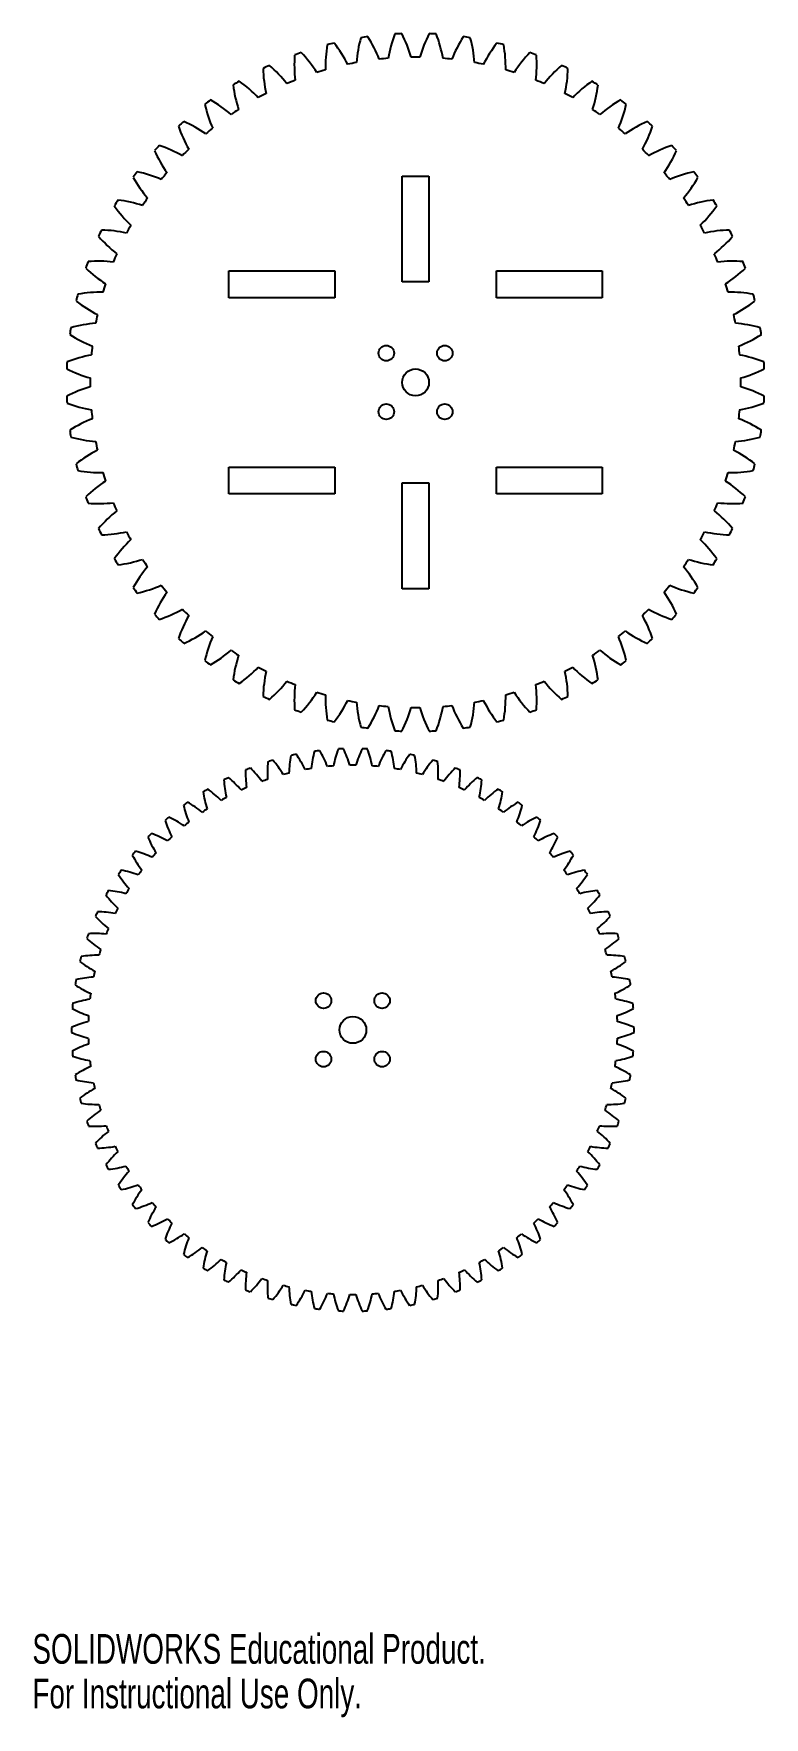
# Model space of a CAD drawing. Header units: inches. Extents: x 0 to 6.8, y 0 to 15.7.
import ezdxf

# ---------------------------------------------------------------- set-up
doc = ezdxf.new("R2010")
doc.units = ezdxf.units.IN
doc.header["$MEASUREMENT"] = 0
doc.styles.add('SLDTEXTSTYLE0', font='TXT', dxfattribs={"width": 0.7})

msp = doc.modelspace()

# ---------------------------------------------------------------- linework, layer by layer
at = {"color": 7, "linetype": 'Continuous', "lineweight": 25}
for p, q in [((3.44, 14.339), (3.69, 14.339)), ((3.44, 13.355), (3.44, 14.339)), ((3.69, 14.339), (3.69, 13.355)), ((1.829, 13.457), (2.814, 13.457)), ((1.829, 13.207), (1.829, 13.457)), ((2.814, 13.457), (2.814, 13.207)), ((3.69, 13.355), (3.44, 13.355)), ((4.317, 13.457), (5.301, 13.457)), ((4.317, 13.207), (4.317, 13.457)), ((5.301, 13.457), (5.301, 13.207)), ((2.814, 13.207), (1.829, 13.207)), ((5.301, 13.207), (4.317, 13.207)), ((1.829, 11.632), (2.814, 11.632)), ((1.829, 11.382), (1.829, 11.632)), ((2.814, 11.632), (2.814, 11.382)), ((4.317, 11.632), (5.301, 11.632)), ((4.317, 11.382), (4.317, 11.632)), ((5.301, 11.632), (5.301, 11.382)), ((3.44, 10.5), (3.44, 11.485)), ((3.44, 11.485), (3.69, 11.485)), ((3.69, 11.485), (3.69, 10.5)), ((2.814, 11.382), (1.829, 11.382)), ((5.301, 11.382), (4.317, 11.382)), ((3.69, 10.5), (3.44, 10.5))]:
    msp.add_line(p, q, dxfattribs=at)
for centre, radius in [((3.293, 12.692), 0.072), ((3.837, 12.692), 0.072), ((3.565, 12.42), 0.125), ((3.293, 12.147), 0.072), ((3.837, 12.147), 0.072), ((2.709, 6.666), 0.072), ((3.254, 6.666), 0.072), ((2.982, 6.394), 0.125), ((2.709, 6.122), 0.072), ((3.254, 6.122), 0.072)]:
    msp.add_circle(centre, radius, dxfattribs=at)
for centre, radius, start, end in [((3.986, 15.349), 1.26, 170.2633, 180.9803), ((3.565, 12.42), 3.248, 103.4889, 104.6361), ((1.813, 14.805), 1.26, 27.1447, 37.8617), ((4.271, 15.294), 1.26, 164.6383, 175.3553), ((3.565, 12.42), 3.248, 97.8639, 99.0111), ((2.055, 14.965), 1.26, 21.5197, 32.2367), ((4.55, 15.211), 1.26, 159.0133, 169.7303), ((3.565, 12.42), 3.248, 92.2389, 93.3861), ((2.312, 15.101), 1.26, 15.8947, 26.6117), ((4.818, 15.101), 1.26, 153.3883, 164.1053), ((3.565, 12.42), 3.248, 86.6139, 87.7611), ((2.581, 15.211), 1.26, 10.2697, 20.9867), ((5.075, 14.965), 1.26, 147.7633, 158.4803), ((3.565, 12.42), 3.248, 80.9889, 82.1361), ((2.859, 15.294), 1.26, 4.6447, 15.3617), ((5.317, 14.805), 1.26, 142.1383, 152.8553), ((3.565, 12.42), 3.248, 75.3639, 76.5111), ((3.144, 15.349), 1.26, 359.0197, 9.7367), ((3.565, 12.42), 3.248, 114.7389, 115.8861), ((1.381, 14.417), 1.26, 38.3947, 49.1117), ((3.697, 15.376), 1.26, 175.8883, 186.6053), ((3.565, 12.42), 3.248, 109.1139, 110.2611), ((1.587, 14.622), 1.26, 32.7697, 43.4867), ((3.565, 12.42), 3.027, 100.4626, 102.0374), ((3.565, 12.42), 3.027, 94.8376, 96.4124), ((3.565, 12.42), 3.027, 89.2126, 90.7874), ((3.565, 12.42), 3.027, 83.5876, 85.1624), ((3.565, 12.42), 3.027, 77.9626, 79.5374), ((5.543, 14.622), 1.26, 136.5133, 147.2303), ((3.565, 12.42), 3.248, 69.7389, 70.8861), ((3.433, 15.376), 1.26, 353.3947, 4.1117), ((5.749, 14.417), 1.26, 130.8883, 141.6053), ((3.565, 12.42), 3.248, 64.1139, 65.2611), ((3.565, 12.42), 3.248, 120.3639, 121.5111), ((1.196, 14.194), 1.26, 44.0197, 54.7367), ((3.406, 15.375), 1.26, 181.5133, 192.2303), ((3.565, 12.42), 3.027, 111.7126, 113.2874), ((3.565, 12.42), 3.027, 106.0876, 107.6624), ((3.565, 12.42), 3.027, 72.3376, 73.9124), ((3.565, 12.42), 3.027, 66.7126, 68.2874), ((3.724, 15.375), 1.26, 347.7697, 358.4867), ((5.934, 14.194), 1.26, 125.2633, 135.9803), ((3.565, 12.42), 3.248, 58.4889, 59.6361), ((3.565, 12.42), 3.248, 125.9889, 127.1361), ((1.033, 13.953), 1.26, 49.6447, 60.3617), ((3.118, 15.345), 1.26, 187.1383, 197.8553), ((3.565, 12.42), 3.027, 117.3376, 118.9124), ((3.565, 12.42), 3.027, 61.0876, 62.6624), ((4.013, 15.345), 1.26, 342.1447, 352.8617), ((6.097, 13.953), 1.26, 119.6383, 130.3553), ((3.565, 12.42), 3.248, 52.8639, 54.0111), ((2.833, 15.287), 1.26, 192.7633, 203.4803), ((3.565, 12.42), 3.027, 122.9626, 124.5374), ((3.565, 12.42), 3.027, 55.4626, 57.0374), ((4.297, 15.287), 1.26, 336.5197, 347.2367), ((3.565, 12.42), 3.248, 131.6139, 132.7611), ((2.555, 15.202), 1.26, 198.3883, 209.1053), ((0.895, 13.697), 1.26, 55.2697, 65.9867), ((3.565, 12.42), 3.027, 128.5876, 130.1624), ((3.565, 12.42), 3.027, 49.8376, 51.4124), ((6.235, 13.697), 1.26, 114.0133, 124.7303), ((4.575, 15.202), 1.26, 330.8947, 341.6117), ((3.565, 12.42), 3.248, 47.2389, 48.3861), ((3.565, 12.42), 3.248, 137.2389, 138.3861), ((2.288, 15.089), 1.26, 204.0133, 214.7303), ((0.783, 13.429), 1.26, 60.8947, 71.6117), ((3.565, 12.42), 3.027, 134.2126, 135.7874), ((3.565, 12.42), 3.027, 44.2126, 45.7874), ((6.347, 13.429), 1.26, 108.3883, 119.1053), ((4.843, 15.089), 1.26, 325.2697, 335.9867), ((3.565, 12.42), 3.248, 41.6139, 42.7611), ((3.565, 12.42), 3.248, 142.8639, 144.0111), ((2.032, 14.951), 1.26, 209.6383, 220.3553), ((0.697, 13.152), 1.26, 66.5197, 77.2367), ((3.565, 12.42), 3.027, 139.8376, 141.4124), ((3.565, 12.42), 3.027, 38.5876, 40.1624), ((6.433, 13.152), 1.26, 102.7633, 113.4803), ((5.098, 14.951), 1.26, 319.6447, 330.3617), ((3.565, 12.42), 3.248, 35.9889, 37.1361), ((3.565, 12.42), 3.248, 148.4889, 149.6361), ((0.639, 12.867), 1.26, 72.1447, 82.8617), ((3.565, 12.42), 3.027, 145.4626, 147.0374), ((3.565, 12.42), 3.027, 32.9626, 34.5374), ((6.491, 12.867), 1.26, 97.1383, 107.8553), ((3.565, 12.42), 3.248, 30.3639, 31.5111), ((1.791, 14.789), 1.26, 215.2633, 225.9803), ((5.339, 14.789), 1.26, 314.0197, 324.7367), ((3.565, 12.42), 3.248, 154.1139, 155.2611), ((0.61, 12.578), 1.26, 77.7697, 88.4867), ((3.565, 12.42), 3.027, 151.0876, 152.6624), ((3.565, 12.42), 3.027, 27.3376, 28.9124), ((6.52, 12.578), 1.26, 91.5133, 102.2303), ((3.565, 12.42), 3.248, 24.7389, 25.8861), ((1.568, 14.604), 1.26, 220.8883, 231.6053), ((5.563, 14.604), 1.26, 308.3947, 319.1117), ((3.565, 12.42), 3.248, 159.7389, 160.8861), ((1.363, 14.397), 1.26, 226.5133, 237.2303), ((0.608, 12.288), 1.26, 83.3947, 94.1117), ((3.565, 12.42), 3.027, 156.7126, 158.2874), ((3.565, 12.42), 3.027, 21.7126, 23.2874), ((6.522, 12.288), 1.26, 85.8883, 96.6053), ((5.767, 14.397), 1.26, 302.7697, 313.4867), ((3.565, 12.42), 3.248, 19.1139, 20.2611), ((3.565, 12.42), 3.027, 162.3376, 163.9124), ((3.565, 12.42), 3.027, 16.0876, 17.6624), ((3.565, 12.42), 3.248, 165.3639, 166.5111), ((1.18, 14.172), 1.26, 232.1383, 242.8553), ((0.636, 11.999), 1.26, 89.0197, 99.7367), ((6.495, 11.999), 1.26, 80.2633, 90.9803), ((5.95, 14.172), 1.26, 297.1447, 307.8617), ((3.565, 12.42), 3.248, 13.4889, 14.6361), ((3.565, 12.42), 3.027, 167.9626, 169.5374), ((3.565, 12.42), 3.027, 10.4626, 12.0374), ((3.565, 12.42), 3.248, 170.9889, 172.1361), ((1.02, 13.93), 1.26, 237.7633, 248.4803), ((0.691, 11.714), 1.26, 94.6447, 105.3617), ((6.439, 11.714), 1.26, 74.6383, 85.3553), ((6.111, 13.93), 1.26, 291.5197, 302.2367), ((3.565, 12.42), 3.248, 7.8639, 9.0111), ((3.565, 12.42), 3.027, 173.5876, 175.1624), ((3.565, 12.42), 3.027, 4.8376, 6.4124), ((3.565, 12.42), 3.248, 176.6139, 177.7611), ((0.884, 13.673), 1.26, 243.3883, 254.1053), ((0.774, 11.435), 1.26, 100.2697, 110.9867), ((6.356, 11.435), 1.26, 69.0133, 79.7303), ((6.246, 13.673), 1.26, 285.8947, 296.6117), ((3.565, 12.42), 3.248, 2.2389, 3.3861), ((3.565, 12.42), 3.027, 179.2126, 180.7874), ((3.565, 12.42), 3.027, 359.2126, 0.7874), ((0.884, 11.166), 1.26, 105.8947, 116.6117), ((3.565, 12.42), 3.248, 182.2389, 183.3861), ((0.774, 13.404), 1.26, 249.0133, 259.7303), ((6.356, 13.404), 1.26, 280.2697, 290.9867), ((6.246, 11.166), 1.26, 63.3883, 74.1053), ((3.565, 12.42), 3.248, 356.6139, 357.7611), ((1.02, 10.91), 1.26, 111.5197, 122.2367), ((3.565, 12.42), 3.027, 184.8376, 186.4124), ((3.565, 12.42), 3.027, 353.5876, 355.1624), ((6.111, 10.91), 1.26, 57.7633, 68.4803), ((3.565, 12.42), 3.248, 187.8639, 189.0111), ((0.691, 13.126), 1.26, 254.6383, 265.3553), ((6.439, 13.126), 1.26, 274.6447, 285.3617), ((3.565, 12.42), 3.248, 350.9889, 352.1361), ((1.18, 10.667), 1.26, 117.1447, 127.8617), ((3.565, 12.42), 3.027, 190.4626, 192.0374), ((3.565, 12.42), 3.027, 347.9626, 349.5374), ((5.95, 10.667), 1.26, 52.1383, 62.8553), ((3.565, 12.42), 3.248, 193.4889, 194.6361), ((0.636, 12.841), 1.26, 260.2633, 270.9803), ((6.495, 12.841), 1.26, 269.0197, 279.7367), ((3.565, 12.42), 3.248, 345.3639, 346.5111), ((1.363, 10.442), 1.26, 122.7697, 133.4867), ((3.565, 12.42), 3.027, 196.0876, 197.6624), ((3.565, 12.42), 3.027, 342.3376, 343.9124), ((5.767, 10.442), 1.26, 46.5133, 57.2303), ((3.565, 12.42), 3.248, 199.1139, 200.2611), ((0.608, 12.552), 1.26, 265.8883, 276.6053), ((3.565, 12.42), 3.027, 201.7126, 203.2874), ((3.565, 12.42), 3.027, 336.7126, 338.2874), ((6.522, 12.552), 1.26, 263.3947, 274.1117), ((3.565, 12.42), 3.248, 339.7389, 340.8861), ((1.568, 10.236), 1.26, 128.3947, 139.1117), ((5.563, 10.236), 1.26, 40.8883, 51.6053), ((3.565, 12.42), 3.248, 204.7389, 205.8861), ((0.61, 12.261), 1.26, 271.5133, 282.2303), ((3.565, 12.42), 3.027, 207.3376, 208.9124), ((3.565, 12.42), 3.027, 331.0876, 332.6624), ((6.52, 12.261), 1.26, 257.7697, 268.4867), ((3.565, 12.42), 3.248, 334.1139, 335.2611), ((1.791, 10.051), 1.26, 134.0197, 144.7367), ((5.339, 10.051), 1.26, 35.2633, 45.9803), ((3.565, 12.42), 3.248, 210.3639, 211.5111), ((0.639, 11.972), 1.26, 277.1383, 287.8553), ((2.032, 9.888), 1.26, 139.6447, 150.3617), ((3.565, 12.42), 3.027, 212.9626, 214.5374), ((3.565, 12.42), 3.027, 325.4626, 327.0374), ((5.098, 9.888), 1.26, 29.6383, 40.3553), ((6.491, 11.972), 1.26, 252.1447, 262.8617), ((3.565, 12.42), 3.248, 328.4889, 329.6361), ((3.565, 12.42), 3.248, 215.9889, 217.1361), ((0.697, 11.688), 1.26, 282.7633, 293.4803), ((3.565, 12.42), 3.027, 218.5876, 220.1624), ((3.565, 12.42), 3.027, 319.8376, 321.4124), ((6.433, 11.688), 1.26, 246.5197, 257.2367), ((3.565, 12.42), 3.248, 322.8639, 324.0111), ((2.288, 9.75), 1.26, 145.2697, 155.9867), ((4.843, 9.75), 1.26, 24.0133, 34.7303), ((3.565, 12.42), 3.248, 221.6139, 222.7611), ((0.783, 11.41), 1.26, 288.3883, 299.1053), ((2.555, 9.638), 1.26, 150.8947, 161.6117), ((3.565, 12.42), 3.027, 224.2126, 225.7874), ((3.565, 12.42), 3.027, 314.2126, 315.7874), ((4.575, 9.638), 1.26, 18.3883, 29.1053), ((6.347, 11.41), 1.26, 240.8947, 251.6117), ((3.565, 12.42), 3.248, 317.2389, 318.3861), ((3.565, 12.42), 3.248, 227.2389, 228.3861), ((0.895, 11.142), 1.26, 294.0133, 304.7303), ((2.833, 9.552), 1.26, 156.5197, 167.2367), ((3.565, 12.42), 3.027, 229.8376, 231.4124), ((3.565, 12.42), 3.027, 308.5876, 310.1624), ((4.297, 9.552), 1.26, 12.7633, 23.4803), ((6.235, 11.142), 1.26, 235.2697, 245.9867), ((3.565, 12.42), 3.248, 311.6139, 312.7611), ((1.033, 10.887), 1.26, 299.6383, 310.3553), ((3.565, 12.42), 3.027, 235.4626, 237.0374), ((3.118, 9.494), 1.26, 162.1447, 172.8617), ((3.565, 12.42), 3.027, 302.9626, 304.5374), ((4.013, 9.494), 1.26, 7.1383, 17.8553), ((6.097, 10.887), 1.26, 229.6447, 240.3617), ((3.565, 12.42), 3.248, 232.8639, 234.0111), ((1.196, 10.646), 1.26, 305.2633, 315.9803), ((3.565, 12.42), 3.027, 241.0876, 242.6624), ((3.406, 9.464), 1.26, 167.7697, 178.4867), ((3.565, 12.42), 3.027, 297.3376, 298.9124), ((3.724, 9.464), 1.26, 1.5133, 12.2303), ((5.934, 10.646), 1.26, 224.0197, 234.7367), ((3.565, 12.42), 3.248, 305.9889, 307.1361), ((3.565, 12.42), 3.248, 238.4889, 239.6361), ((1.381, 10.422), 1.26, 310.8883, 321.6053), ((3.565, 12.42), 3.027, 246.7126, 248.2874), ((3.697, 9.463), 1.26, 173.3947, 184.1117), ((3.565, 12.42), 3.027, 291.7126, 293.2874), ((3.433, 9.463), 1.26, 355.8883, 6.6053), ((5.749, 10.422), 1.26, 218.3947, 229.1117), ((3.565, 12.42), 3.248, 300.3639, 301.5111), ((3.565, 12.42), 3.248, 244.1139, 245.2611), ((1.587, 10.218), 1.26, 316.5133, 327.2303), ((3.565, 12.42), 3.027, 252.3376, 253.9124), ((3.986, 9.49), 1.26, 179.0197, 189.7367), ((1.813, 10.035), 1.26, 322.1383, 332.8553), ((3.565, 12.42), 3.027, 257.9626, 259.5374), ((4.271, 9.546), 1.26, 184.6447, 195.3617), ((2.055, 9.874), 1.26, 327.7633, 338.4803), ((3.565, 12.42), 3.027, 263.5876, 265.1624), ((4.55, 9.629), 1.26, 190.2697, 200.9867), ((2.581, 9.629), 1.26, 339.0133, 349.7303), ((3.565, 12.42), 3.027, 274.8376, 276.4124), ((5.075, 9.874), 1.26, 201.5197, 212.2367), ((2.859, 9.546), 1.26, 344.6383, 355.3553), ((3.565, 12.42), 3.027, 280.4626, 282.0374), ((5.317, 10.035), 1.26, 207.1447, 217.8617), ((3.144, 9.49), 1.26, 350.2633, 0.9803), ((3.565, 12.42), 3.027, 286.0876, 287.6624), ((5.543, 10.218), 1.26, 212.7697, 223.4867), ((3.565, 12.42), 3.248, 294.7389, 295.8861), ((3.565, 12.42), 3.248, 249.7389, 250.8861), ((3.565, 12.42), 3.248, 255.3639, 256.5111), ((2.312, 9.738), 1.26, 333.3883, 344.1053), ((3.565, 12.42), 3.027, 269.2126, 270.7874), ((4.818, 9.738), 1.26, 195.8947, 206.6117), ((3.565, 12.42), 3.248, 283.4889, 284.6361), ((3.565, 12.42), 3.248, 289.1139, 290.2611), ((3.565, 12.42), 3.248, 260.9889, 262.1361), ((3.565, 12.42), 3.248, 266.6139, 267.7611), ((3.565, 12.42), 3.248, 272.2389, 273.3861), ((3.565, 12.42), 3.248, 277.8639, 279.0111), ((3.407, 8.751), 1.02, 168.8626, 178.1329), ((2.982, 6.394), 2.618, 101.6464, 102.6779), ((1.623, 8.367), 1.02, 26.1914, 35.4618), ((3.606, 8.707), 1.02, 163.9977, 173.268), ((2.982, 6.394), 2.618, 96.7816, 97.813), ((1.795, 8.475), 1.02, 21.3266, 30.5969), ((3.8, 8.646), 1.02, 159.1328, 168.4031), ((2.982, 6.394), 2.618, 91.9167, 92.9481), ((1.975, 8.568), 1.02, 16.4617, 25.732), ((3.988, 8.568), 1.02, 154.268, 163.5383), ((2.982, 6.394), 2.618, 87.0519, 88.0833), ((2.163, 8.646), 1.02, 11.5969, 20.8672), ((4.168, 8.475), 1.02, 149.4031, 158.6734), ((2.982, 6.394), 2.618, 82.187, 83.2184), ((2.357, 8.707), 1.02, 6.732, 16.0023), ((4.341, 8.367), 1.02, 144.5382, 153.8086), ((2.982, 6.394), 2.618, 77.3221, 78.3536), ((2.556, 8.751), 1.02, 1.8671, 11.1374), ((3.003, 8.79), 1.02, 178.5923, 187.8626), ((2.982, 6.394), 2.618, 111.3762, 112.4076), ((1.309, 8.109), 1.02, 35.9212, 45.1915), ((3.206, 8.779), 1.02, 173.7274, 182.9977), ((2.982, 6.394), 2.618, 106.5113, 107.5427), ((1.46, 8.244), 1.02, 31.0563, 40.3266), ((2.982, 6.394), 2.463, 103.9375, 105.2517), ((2.982, 6.394), 2.463, 99.0726, 100.3868), ((2.982, 6.394), 2.463, 94.2078, 95.522), ((2.982, 6.394), 2.463, 89.3429, 90.6571), ((2.982, 6.394), 2.463, 84.478, 85.7922), ((2.982, 6.394), 2.463, 79.6132, 80.9274), ((2.982, 6.394), 2.463, 74.7483, 76.0625), ((4.503, 8.244), 1.02, 139.6734, 148.9437), ((2.982, 6.394), 2.618, 72.4573, 73.4887), ((2.757, 8.779), 1.02, 357.0023, 6.2726), ((4.654, 8.109), 1.02, 134.8085, 144.0788), ((2.982, 6.394), 2.618, 67.5924, 68.6238), ((2.96, 8.79), 1.02, 352.1374, 1.4077), ((2.982, 6.394), 2.618, 121.1059, 122.1373), ((1.043, 7.801), 1.02, 45.6509, 54.9212), ((2.982, 6.394), 2.618, 116.241, 117.2725), ((2.8, 8.783), 1.02, 183.4572, 192.7275), ((1.169, 7.961), 1.02, 40.786, 50.0563), ((2.982, 6.394), 2.463, 113.6672, 114.9814), ((2.982, 6.394), 2.463, 108.8023, 110.1166), ((2.982, 6.394), 2.463, 69.8834, 71.1977), ((2.982, 6.394), 2.463, 65.0186, 66.3328), ((4.794, 7.961), 1.02, 129.9437, 139.214), ((2.982, 6.394), 2.618, 62.7275, 63.759), ((3.163, 8.783), 1.02, 347.2725, 356.5428), ((4.92, 7.801), 1.02, 125.0788, 134.3491), ((2.982, 6.394), 2.618, 57.8627, 58.8941), ((2.982, 6.394), 2.618, 125.9708, 127.0022), ((2.399, 8.718), 1.02, 193.1869, 202.4572), ((0.931, 7.632), 1.02, 50.5158, 59.7861), ((2.598, 8.759), 1.02, 188.322, 197.5923), ((2.982, 6.394), 2.463, 118.5321, 119.8463), ((2.982, 6.394), 2.463, 60.1537, 61.4679), ((3.365, 8.759), 1.02, 342.4077, 351.678), ((5.033, 7.632), 1.02, 120.2139, 129.4842), ((3.565, 8.718), 1.02, 337.5428, 346.8131), ((2.982, 6.394), 2.618, 52.9978, 54.0292), ((2.982, 6.394), 2.618, 130.8356, 131.8671), ((2.204, 8.66), 1.02, 198.0518, 207.3221), ((0.833, 7.453), 1.02, 55.3806, 64.6509), ((2.982, 6.394), 2.463, 128.2618, 129.576), ((2.982, 6.394), 2.463, 123.3969, 124.7112), ((2.982, 6.394), 2.463, 55.2888, 56.6031), ((2.982, 6.394), 2.463, 50.424, 51.7382), ((5.13, 7.453), 1.02, 115.3491, 124.6194), ((3.759, 8.66), 1.02, 332.6779, 341.9482), ((2.982, 6.394), 2.618, 48.1329, 49.1644), ((2.982, 6.394), 2.618, 135.7005, 136.7319), ((2.014, 8.586), 1.02, 202.9166, 212.1869), ((0.751, 7.267), 1.02, 60.2455, 69.5158), ((2.982, 6.394), 2.463, 133.1267, 134.4409), ((2.982, 6.394), 2.463, 45.5591, 46.8733), ((5.212, 7.267), 1.02, 110.4842, 119.7545), ((3.949, 8.586), 1.02, 327.8131, 337.0834), ((2.982, 6.394), 2.618, 43.2681, 44.2995), ((2.982, 6.394), 2.618, 140.5654, 141.5968), ((1.832, 8.496), 1.02, 207.7815, 217.0518), ((0.685, 7.075), 1.02, 65.1104, 74.3807), ((2.982, 6.394), 2.463, 137.9915, 139.3058), ((2.982, 6.394), 2.463, 40.6942, 42.0085), ((5.278, 7.075), 1.02, 105.6193, 114.8896), ((4.131, 8.496), 1.02, 322.9482, 332.2185), ((2.982, 6.394), 2.618, 38.4032, 39.4346), ((2.982, 6.394), 2.618, 145.4302, 146.4617), ((1.658, 8.391), 1.02, 212.6464, 221.9167), ((0.635, 6.878), 1.02, 69.9752, 79.2455), ((2.982, 6.394), 2.463, 142.8564, 144.1706), ((2.982, 6.394), 2.463, 35.8294, 37.1436), ((5.328, 6.878), 1.02, 100.7545, 110.0248), ((4.305, 8.391), 1.02, 318.0833, 327.3536), ((2.982, 6.394), 2.618, 33.5383, 34.5698), ((2.982, 6.394), 2.618, 150.2951, 151.3265), ((0.603, 6.677), 1.02, 74.8401, 84.1104), ((2.982, 6.394), 2.463, 147.7213, 149.0355), ((2.982, 6.394), 2.463, 30.9645, 32.2787), ((5.36, 6.677), 1.02, 95.8896, 105.1599), ((2.982, 6.394), 2.618, 28.6735, 29.7049), ((1.493, 8.271), 1.02, 217.5112, 226.7815), ((2.982, 6.394), 2.463, 152.5861, 153.9004), ((4.47, 8.271), 1.02, 313.2185, 322.4888), ((2.982, 6.394), 2.463, 26.0996, 27.4139), ((2.982, 6.394), 2.618, 155.16, 156.1914), ((1.34, 8.138), 1.02, 222.3761, 231.6464), ((0.587, 6.474), 1.02, 79.705, 88.9753), ((5.376, 6.474), 1.02, 91.0247, 100.295), ((4.624, 8.138), 1.02, 308.3536, 317.6239), ((2.982, 6.394), 2.618, 23.8086, 24.84), ((2.982, 6.394), 2.618, 160.0248, 161.0563), ((1.198, 7.993), 1.02, 227.241, 236.5113), ((0.589, 6.271), 1.02, 84.5698, 93.8401), ((2.982, 6.394), 2.463, 157.451, 158.7652), ((2.982, 6.394), 2.463, 21.2348, 22.549), ((5.374, 6.271), 1.02, 86.1599, 95.4302), ((4.766, 7.993), 1.02, 303.4887, 312.759), ((2.982, 6.394), 2.618, 18.9437, 19.9752), ((2.982, 6.394), 2.618, 164.8897, 165.9211), ((0.608, 6.069), 1.02, 89.4347, 98.705), ((2.982, 6.394), 2.463, 162.3159, 163.6301), ((2.982, 6.394), 2.463, 16.3699, 17.6841), ((5.355, 6.069), 1.02, 81.295, 90.5653), ((2.982, 6.394), 2.618, 14.0789, 15.1103), ((1.068, 7.836), 1.02, 232.1058, 241.3761), ((2.982, 6.394), 2.463, 167.1807, 168.4949), ((4.895, 7.836), 1.02, 298.6239, 307.8942), ((2.982, 6.394), 2.463, 11.5051, 12.8193), ((2.982, 6.394), 2.618, 169.7546, 170.786), ((0.953, 7.668), 1.02, 236.9707, 246.241), ((0.644, 5.869), 1.02, 94.2996, 103.5699), ((5.319, 5.869), 1.02, 76.4301, 85.7004), ((5.01, 7.668), 1.02, 293.759, 303.0293), ((2.982, 6.394), 2.618, 9.214, 10.2454), ((2.982, 6.394), 2.618, 174.6194, 175.6508), ((0.852, 7.492), 1.02, 241.8355, 251.1058), ((0.697, 5.672), 1.02, 99.1644, 108.4347), ((2.982, 6.394), 2.463, 172.0456, 173.3598), ((2.982, 6.394), 2.463, 6.6402, 7.9544), ((5.266, 5.672), 1.02, 71.5653, 80.8356), ((5.111, 7.492), 1.02, 288.8942, 298.1645), ((2.982, 6.394), 2.618, 4.3492, 5.3806), ((0.767, 5.481), 1.02, 104.0293, 113.2996), ((2.982, 6.394), 2.463, 176.9105, 178.2247), ((2.982, 6.394), 2.463, 1.7753, 3.0895), ((5.196, 5.481), 1.02, 66.7004, 75.9707), ((2.982, 6.394), 2.618, 179.4843, 180.5157), ((0.767, 7.307), 1.02, 246.7004, 255.9707), ((2.982, 6.394), 2.463, 181.7753, 183.0895), ((2.982, 6.394), 2.463, 356.9105, 358.2247), ((5.196, 7.307), 1.02, 284.0293, 293.2996), ((2.982, 6.394), 2.618, 359.4843, 0.5157), ((0.852, 5.297), 1.02, 108.8942, 118.1645), ((2.982, 6.394), 2.618, 184.3492, 185.3806), ((0.697, 7.116), 1.02, 251.5653, 260.8356), ((5.266, 7.116), 1.02, 279.1644, 288.4347), ((5.111, 5.297), 1.02, 61.8355, 71.1058), ((2.982, 6.394), 2.618, 354.6194, 355.6508), ((0.953, 5.12), 1.02, 113.759, 123.0293), ((2.982, 6.394), 2.618, 189.214, 190.2454), ((2.982, 6.394), 2.463, 186.6402, 187.9544), ((2.982, 6.394), 2.463, 352.0456, 353.3598), ((5.01, 5.12), 1.02, 56.9707, 66.241), ((2.982, 6.394), 2.618, 349.7546, 350.786), ((0.644, 6.92), 1.02, 256.4301, 265.7004), ((1.068, 4.953), 1.02, 118.6239, 127.8942), ((2.982, 6.394), 2.463, 191.5051, 192.8193), ((2.982, 6.394), 2.463, 347.1807, 348.4949), ((4.895, 4.953), 1.02, 52.1058, 61.3761), ((5.319, 6.92), 1.02, 274.2996, 283.5699), ((2.982, 6.394), 2.618, 194.0789, 195.1103), ((0.608, 6.72), 1.02, 261.295, 270.5653), ((1.198, 4.796), 1.02, 123.4887, 132.759), ((2.982, 6.394), 2.463, 196.3699, 197.6841), ((2.982, 6.394), 2.463, 342.3159, 343.6301), ((4.766, 4.796), 1.02, 47.241, 56.5113), ((5.355, 6.72), 1.02, 269.4347, 278.705), ((2.982, 6.394), 2.618, 344.8897, 345.9211), ((2.982, 6.394), 2.618, 198.9437, 199.9752), ((0.589, 6.517), 1.02, 266.1599, 275.4302), ((2.982, 6.394), 2.463, 201.2348, 202.549), ((2.982, 6.394), 2.463, 337.451, 338.7652), ((5.374, 6.517), 1.02, 264.5698, 273.8401), ((2.982, 6.394), 2.618, 340.0248, 341.0563), ((1.34, 4.65), 1.02, 128.3536, 137.6239), ((2.982, 6.394), 2.618, 203.8086, 204.84), ((4.624, 4.65), 1.02, 42.3761, 51.6464), ((2.982, 6.394), 2.618, 335.16, 336.1914), ((0.587, 6.314), 1.02, 271.0247, 280.295), ((1.493, 4.517), 1.02, 133.2185, 142.4888), ((2.982, 6.394), 2.463, 206.0996, 207.4139), ((2.982, 6.394), 2.463, 332.5861, 333.9004), ((4.47, 4.517), 1.02, 37.5112, 46.7815), ((5.376, 6.314), 1.02, 259.705, 268.9753), ((2.982, 6.394), 2.618, 208.6735, 209.7049), ((0.603, 6.111), 1.02, 275.8896, 285.1599), ((1.658, 4.398), 1.02, 138.0833, 147.3536), ((2.982, 6.394), 2.463, 210.9645, 212.2787), ((2.982, 6.394), 2.463, 327.7213, 329.0355), ((4.305, 4.398), 1.02, 32.6464, 41.9167), ((5.36, 6.111), 1.02, 254.8401, 264.1104), ((2.982, 6.394), 2.618, 330.2951, 331.3265), ((2.982, 6.394), 2.618, 213.5383, 214.5698), ((0.635, 5.91), 1.02, 280.7545, 290.0248), ((1.832, 4.292), 1.02, 142.9482, 152.2185), ((2.982, 6.394), 2.463, 215.8294, 217.1436), ((2.982, 6.394), 2.463, 322.8564, 324.1706), ((4.131, 4.292), 1.02, 27.7815, 37.0518), ((5.328, 5.91), 1.02, 249.9752, 259.2455), ((2.982, 6.394), 2.618, 325.4302, 326.4617), ((2.982, 6.394), 2.618, 218.4032, 219.4346), ((0.685, 5.713), 1.02, 285.6193, 294.8896), ((2.014, 4.203), 1.02, 147.8131, 157.0834), ((2.982, 6.394), 2.463, 220.6942, 222.0085), ((2.982, 6.394), 2.463, 317.9915, 319.3058), ((3.949, 4.203), 1.02, 22.9166, 32.1869), ((5.278, 5.713), 1.02, 245.1104, 254.3807), ((2.982, 6.394), 2.618, 320.5654, 321.5968), ((2.982, 6.394), 2.618, 223.2681, 224.2995), ((0.751, 5.521), 1.02, 290.4842, 299.7545), ((2.204, 4.128), 1.02, 152.6779, 161.9482), ((2.982, 6.394), 2.463, 225.5591, 226.8733), ((2.982, 6.394), 2.463, 313.1267, 314.4409), ((3.759, 4.128), 1.02, 18.0518, 27.3221), ((5.212, 5.521), 1.02, 240.2455, 249.5158), ((2.982, 6.394), 2.618, 315.7005, 316.7319), ((2.982, 6.394), 2.618, 228.1329, 229.1644), ((0.833, 5.335), 1.02, 295.3491, 304.6194), ((2.399, 4.071), 1.02, 157.5428, 166.8131), ((2.982, 6.394), 2.463, 230.424, 231.7382), ((2.982, 6.394), 2.463, 308.2618, 309.576), ((3.565, 4.071), 1.02, 13.1869, 22.4572), ((5.13, 5.335), 1.02, 235.3806, 244.6509), ((2.982, 6.394), 2.618, 310.8356, 311.8671), ((2.982, 6.394), 2.618, 232.9978, 234.0292), ((0.931, 5.156), 1.02, 300.2139, 309.4842), ((2.982, 6.394), 2.463, 235.2888, 236.6031), ((2.598, 4.03), 1.02, 162.4077, 171.678), ((1.043, 4.987), 1.02, 305.0788, 314.3491), ((2.982, 6.394), 2.463, 240.1537, 241.4679), ((2.982, 6.394), 2.463, 298.5321, 299.8463), ((4.92, 4.987), 1.02, 225.6509, 234.9212), ((2.982, 6.394), 2.463, 303.3969, 304.7112), ((3.365, 4.03), 1.02, 8.322, 17.5923), ((5.033, 5.156), 1.02, 230.5158, 239.7861), ((2.982, 6.394), 2.618, 305.9708, 307.0022), ((2.982, 6.394), 2.618, 237.8627, 238.8941), ((2.8, 4.006), 1.02, 167.2725, 176.5428), ((1.169, 4.828), 1.02, 309.9437, 319.214), ((2.982, 6.394), 2.463, 245.0186, 246.3328), ((3.003, 3.999), 1.02, 172.1374, 181.4077), ((1.309, 4.68), 1.02, 314.8085, 324.0788), ((2.982, 6.394), 2.463, 249.8834, 251.1977), ((2.982, 6.394), 2.463, 288.8023, 290.1166), ((4.654, 4.68), 1.02, 215.9212, 225.1915), ((2.982, 6.394), 2.463, 293.6672, 294.9814), ((2.96, 3.999), 1.02, 358.5923, 7.8626), ((4.794, 4.828), 1.02, 220.786, 230.0563), ((3.163, 4.006), 1.02, 3.4572, 12.7275), ((2.982, 6.394), 2.618, 301.1059, 302.1373), ((2.982, 6.394), 2.618, 242.7275, 243.759), ((2.982, 6.394), 2.618, 247.5924, 248.6238), ((3.206, 4.009), 1.02, 177.0023, 186.2726), ((1.46, 4.544), 1.02, 319.6734, 328.9437), ((2.982, 6.394), 2.463, 254.7483, 256.0625), ((3.407, 4.037), 1.02, 181.8671, 191.1374), ((1.623, 4.421), 1.02, 324.5382, 333.8086), ((2.982, 6.394), 2.463, 259.6132, 260.9274), ((3.606, 4.081), 1.02, 186.732, 196.0023), ((1.795, 4.313), 1.02, 329.4031, 338.6734), ((2.982, 6.394), 2.463, 264.478, 265.7922), ((3.8, 4.143), 1.02, 191.5969, 200.8672), ((1.975, 4.22), 1.02, 334.268, 343.5383), ((2.982, 6.394), 2.463, 269.3429, 270.6571), ((3.988, 4.22), 1.02, 196.4617, 205.732), ((2.163, 4.143), 1.02, 339.1328, 348.4031), ((2.982, 6.394), 2.463, 274.2078, 275.522), ((4.168, 4.313), 1.02, 201.3266, 210.5969), ((2.357, 4.081), 1.02, 343.9977, 353.268), ((2.982, 6.394), 2.463, 279.0726, 280.3868), ((4.341, 4.421), 1.02, 206.1914, 215.4618), ((2.556, 4.037), 1.02, 348.8626, 358.1329), ((2.982, 6.394), 2.463, 283.9375, 285.2517), ((4.503, 4.544), 1.02, 211.0563, 220.3266), ((2.757, 4.009), 1.02, 353.7274, 2.9977), ((2.982, 6.394), 2.618, 291.3762, 292.4076), ((2.982, 6.394), 2.618, 296.241, 297.2725), ((2.982, 6.394), 2.618, 252.4573, 253.4887), ((2.982, 6.394), 2.618, 257.3221, 258.3536), ((2.982, 6.394), 2.618, 262.187, 263.2184), ((2.982, 6.394), 2.618, 267.0519, 268.0833), ((2.982, 6.394), 2.618, 271.9167, 272.9481), ((2.982, 6.394), 2.618, 276.7816, 277.813), ((2.982, 6.394), 2.618, 281.6464, 282.6779), ((2.982, 6.394), 2.618, 286.5113, 287.5427)]:
    msp.add_arc(centre, radius, start, end, dxfattribs=at)

# ---------------------------------------------------------------- texts
at = {"color": 7, "linetype": 'Continuous', "char_height": 0.2768, "attachment_point": 1, "style": 'SLDTEXTSTYLE0'}
for s, insert in [('SOLIDWORKS Educational Product.', (0, 0.772)), ('For Instructional Use Only.', (0, 0.357))]:
    msp.add_mtext(s, dxfattribs=dict(at, insert=insert))

doc.saveas('drawing.dxf')
